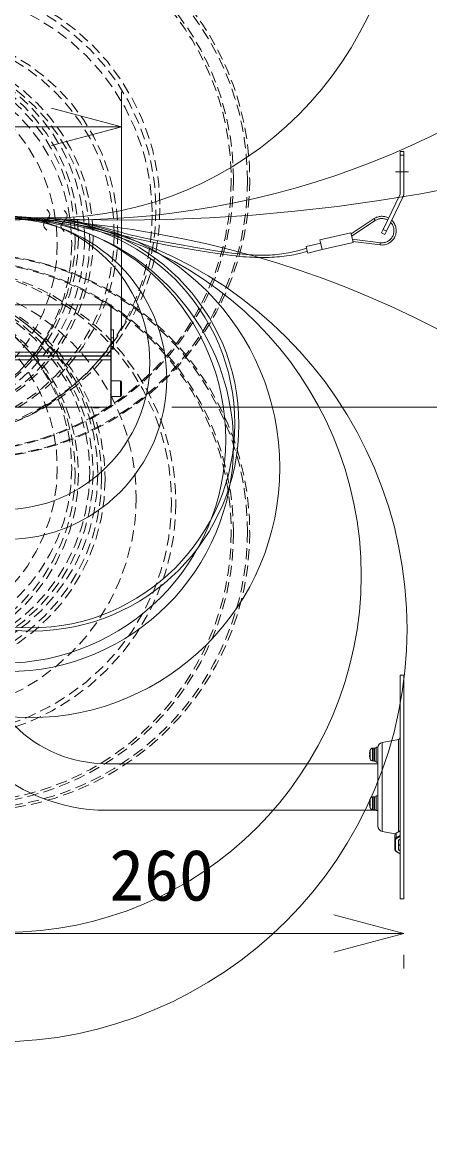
# Model space of a CAD drawing. Units: millimetres, scale not verified. Extents: x -63 to 76, y -56 to 158.
# Drawn here: x 12.4 to 26.98, y 4.72 to 44.75 of the extents above; entities that cross this region are included whole.
import ezdxf
from ezdxf.enums import TextEntityAlignment as Align

# ---------------------------------------------------------------- set-up
doc = ezdxf.new("R2010")
doc.units = ezdxf.units.MM
doc.header["$LTSCALE"] = 0.125
doc.linetypes.add('USER1', pattern=[4.7625, 3.175, -1.5875])
doc.linetypes.add('USER2', pattern=[31.75, 15.875, -3.175, 3.175, -3.175, 3.175, -3.175])
for name, color, linetype, lineweight in [('0-0_0', 7, 'Continuous', 20), ('0-4_SUNPO', 7, 'Continuous', 20), ('0-5_GAIKEI', 1, 'USER1', 18)]:
    doc.layers.add(name, color=color, linetype=linetype, lineweight=lineweight)
doc.styles.add('ＭＳ ゴシック', font='')
doc.styles.get('ＭＳ ゴシック').set_extended_font_data('MS Gothic')

# ---------------------------------------------------------------- blocks, each defined once
blk = doc.blocks.new('_Open30')
at = {"layer": '0-0_0'}
blk.add_line((0, 0), (-1, 0), dxfattribs=at)
blk.add_lwpolyline([(-1, 0.26795), (0, 0), (-1, -0.26795)], dxfattribs=at)
blk = doc.blocks.new('D1')
at = {"layer": '0-4_SUNPO'}
for p, q in [((211.253, 218.4809), (230.1526, 218.4809)), ((228.9026, 215.9809), (228.9026, 203.4009)), ((221.5527, 200.9009), (230.1526, 200.9009))]:
    blk.add_line(p, q, dxfattribs=at)
at = {"layer": '0-4_SUNPO', "xscale": 2.5, "yscale": 2.5}
for p, rotation in [((228.9026, 218.4809), 90), ((228.9026, 200.9009), 270)]:
    blk.add_blockref('_Open30', p, dxfattribs=dict(at, rotation=rotation))
at = {"layer": '0-4_SUNPO', "style": 'ＭＳ ゴシック'}
blk.add_text('264', height=1.833, rotation=90, dxfattribs=at).set_placement((228.2776, 207.8159), align=Align.BOTTOM_LEFT)
blk = doc.blocks.new('D2')
at = {"layer": '0-4_SUNPO'}
for p, q in [((195.351, 224.2654), (195.351, 229.7595)), ((209.4527, 221.3729), (209.4527, 229.7595)), ((197.851, 228.5095), (206.9527, 228.5095))]:
    blk.add_line(p, q, dxfattribs=at)
at = {"layer": '0-4_SUNPO', "xscale": 2.5, "yscale": 2.5, "rotation": 180}
blk.add_blockref('_Open30', (195.351, 228.5095), dxfattribs=at)
at = {"layer": '0-4_SUNPO', "xscale": 2.5, "yscale": 2.5}
blk.add_blockref('_Open30', (209.4527, 228.5095), dxfattribs=at)
at = {"layer": '0-4_SUNPO', "style": 'ＭＳ ゴシック'}
blk.add_text('212', height=1.833, dxfattribs=at).set_placement((200.5269, 229.1345), align=Align.BOTTOM_LEFT)
blk = doc.blocks.new('D6')
at = {"layer": '0-4_SUNPO'}
for p, q in [((202.227, 216.3471), (202.227, 198.411)), ((204.727, 199.661), (217.0527, 199.661)), ((219.5527, 198.9009), (219.5527, 198.411))]:
    blk.add_line(p, q, dxfattribs=at)
at = {"layer": '0-4_SUNPO', "xscale": 2.5, "yscale": 2.5, "rotation": 180}
blk.add_blockref('_Open30', (202.227, 199.661), dxfattribs=at)
at = {"layer": '0-4_SUNPO', "xscale": 2.5, "yscale": 2.5}
blk.add_blockref('_Open30', (219.5527, 199.661), dxfattribs=at)
at = {"layer": '0-4_SUNPO', "style": 'ＭＳ ゴシック'}
blk.add_text('260', height=1.833, dxfattribs=at).set_placement((209.0149, 200.286), align=Align.BOTTOM_LEFT)

msp = doc.modelspace()

# ---------------------------------------------------------------- linework, layer by layer
at = {"layer": '0-5_GAIKEI', "linetype": 'USER2'}
for p, q in [((25.9187, 40.1373), (25.9187, 38.607)), ((26.052, 38.607), (26.052, 40.1373)), ((25.9174, 38.6012), (25.3094, 37.3435)), ((25.4294, 37.2855), (26.0374, 38.5432)), ((24.1842, 37.1077), (25.0306, 37.6636)), ((25.0306, 37.6636), (25.0086, 37.697)), ((24.1562, 37.2287), (23.052, 36.9731)), ((24.1562, 37.2287), (24.1773, 37.1374)), ((25.3094, 37.3435), (25.2513, 37.2235)), ((25.3094, 37.3435), (25.4294, 37.2855)), ((25.3714, 37.1655), (25.4294, 37.2855)), ((23.0791, 36.8562), (22.5595, 36.7359)), ((23.052, 36.9731), (23.0732, 36.8818)), ((23.0732, 36.8818), (23.1332, 36.6224)), ((24.2374, 36.8779), (23.1332, 36.6224)), ((24.1773, 37.1374), (24.2374, 36.8779)), ((24.2286, 36.9158), (25.2039, 36.7921)), ((25.2039, 36.7921), (25.2089, 36.8318)), ((25.2513, 37.2235), (25.3714, 37.1655)), ((22.5596, 36.7359), (22.61, 36.5163)), ((22.6103, 36.5164), (22.6136, 36.5021)), ((23.1332, 36.6224), (22.6136, 36.5021))]:
    msp.add_line(p, q, dxfattribs=at)
at = {"layer": '0-5_GAIKEI', "linetype": 'Continuous'}
for p, q in [((26.052, 40.1373), (25.9187, 40.1373)), ((26.052, 40.004), (25.9187, 40.004)), ((12.8928, 37.6987), (12.929, 37.6975)), ((12.8928, 37.6987), (12.8928, 37.6987)), ((12.9486, 37.7614), (12.9823, 37.7604)), ((12.9486, 37.7614), (12.9486, 37.7614)), ((15.5654, 32.8273), (15.5654, 34.6506)), ((15.5854, 33.7506), (15.67, 33.7506)), ((15.67, 33.7506), (15.67, 33.064)), ((15.5854, 33.4706), (15.6687, 33.4706)), ((15.5854, 33.2706), (15.6687, 33.2706)), ((15.6687, 33.4706), (15.6687, 33.2706)), ((6.997, 32.9506), (15.5654, 32.9506)), ((6.997, 32.8273), (15.5854, 32.8273)), ((15.4854, 32.8073), (15.4845, 32.8273)), ((15.5187, 32.8073), (15.5178, 32.8273)), ((15.5854, 33.064), (15.67, 33.064)), ((6.997, 32.8073), (15.5854, 32.8073)), ((15.5654, 32.684), (6.997, 32.684)), ((15.5654, 30.984), (15.5654, 32.8073)), ((15.5854, 31.9273), (15.9187, 31.9273)), ((15.9187, 31.374), (15.9187, 31.9273)), ((15.952, 31.4073), (15.952, 31.894)), ((15.5854, 31.374), (15.9187, 31.374)), ((14.962, 30.9697), (14.962, 30.9702)), ((15.0054, 30.9635), (15.0151, 30.9627)), ((15.032, 30.9635), (15.032, 30.9702)), ((15.072, 30.9635), (15.072, 30.9702)), ((15.0987, 30.9635), (15.0889, 30.9627)), ((15.142, 30.9697), (15.142, 30.9702)), ((25.1187, 18.8306), (25.0654, 18.8306)), ((25.0654, 18.2973), (25.0654, 18.8306)), ((25.284, 18.9983), (25.284, 15.8096)), ((25.8636, 15.8055), (25.8636, 19.1005)), ((24.8285, 18.5873), (24.8416, 18.5873)), ((24.8416, 18.5406), (24.8285, 18.5406)), ((24.8411, 18.7006), (24.8416, 18.7006)), ((24.8416, 18.4273), (24.8411, 18.4273)), ((24.8461, 18.7203), (24.8461, 18.4077)), ((24.9374, 18.7941), (24.9847, 18.7966)), ((24.9374, 18.7941), (24.9374, 18.3339)), ((24.9854, 18.7966), (24.9847, 18.7966)), ((24.9847, 18.3314), (24.9847, 18.7966)), ((24.9987, 18.7906), (24.9987, 18.3373)), ((25.0587, 18.7973), (25.0054, 18.7973)), ((25.0054, 18.7973), (25.0054, 18.3306)), ((25.0587, 18.3306), (25.0587, 18.7973)), ((24.9374, 18.3339), (24.9847, 18.3314)), ((24.9854, 18.3314), (24.9847, 18.3314)), ((25.0587, 18.3306), (25.0054, 18.3306)), ((25.1187, 18.2973), (25.0654, 18.2973)), ((24.8285, 16.8473), (24.8416, 16.8473)), ((24.8411, 16.9606), (24.8416, 16.9606)), ((24.8461, 16.9803), (24.8461, 16.6677)), ((24.9374, 17.0541), (24.9847, 17.0566)), ((24.9374, 17.0541), (24.9374, 16.5939)), ((24.9854, 17.0566), (24.9847, 17.0566)), ((24.9847, 16.5914), (24.9847, 17.0566)), ((24.9987, 17.0506), (24.9987, 16.5973)), ((25.0587, 17.0573), (25.0054, 17.0573)), ((25.0054, 17.0573), (25.0054, 16.5906)), ((25.0587, 16.5906), (25.0587, 17.0573)), ((25.1187, 17.0906), (25.0654, 17.0906)), ((25.0654, 16.5573), (25.0654, 17.0906)), ((24.8416, 16.8006), (24.8285, 16.8006)), ((24.8416, 16.6873), (24.8411, 16.6873)), ((24.9374, 16.5939), (24.9847, 16.5914)), ((24.9854, 16.5914), (24.9847, 16.5914)), ((25.0587, 16.5906), (25.0054, 16.5906)), ((25.1187, 16.5573), (25.0654, 16.5573)), ((25.732, 15.1695), (25.732, 15.6786)), ((25.9187, 15.8334), (25.7796, 15.7508)), ((25.7796, 15.7508), (25.7796, 15.5906)), ((25.7796, 15.5906), (25.9187, 15.6731)), ((25.7823, 15.7572), (25.9187, 15.8382)), ((25.9187, 15.6405), (25.7925, 15.5656)), ((25.752, 15.1554), (25.752, 15.5042)), ((25.8654, 15.5042), (25.9187, 15.5359)), ((25.8654, 15.5042), (25.8654, 15.1554)), ((25.9187, 15.3123), (25.8654, 15.3439)), ((25.9187, 15.01), (25.7823, 15.0909)), ((25.7925, 15.094), (25.9187, 15.0191)), ((25.9187, 15.1237), (25.8654, 15.1554))]:
    msp.add_line(p, q, dxfattribs=at)
at = {"layer": '0-5_GAIKEI', "color": 3, "linetype": 'Continuous'}
msp.add_line((25.752, 39.404), (26.2187, 39.404), dxfattribs=at)
at = {"layer": '0-5_GAIKEI', "color": 7, "linetype": 'Continuous'}
for p, q in [((15.5654, 34.6506), (6.997, 34.6506)), ((15.5854, 32.8273), (15.5854, 34.6306)), ((15.5854, 31.004), (15.5854, 32.8073)), ((15.5654, 30.984), (6.997, 30.984)), ((25.9187, 21.404), (26.052, 21.404)), ((25.9187, 21.404), (25.9187, 13.404)), ((26.052, 13.404), (26.052, 21.404)), ((25.1187, 18.8306), (25.1187, 16.0066)), ((25.8636, 19.1005), (25.284, 18.9983)), ((25.1187, 18.2373), (15.4187, 18.2373)), ((25.0654, 16.5706), (15.4187, 16.5706)), ((25.7488, 15.7276), (25.284, 15.8096)), ((25.9187, 13.404), (26.052, 13.404))]:
    msp.add_line(p, q, dxfattribs=at)
at = {"layer": '0-5_GAIKEI', "linetype": 'Continuous'}
for points in [[(13.2756, 37.3133), (13.2287, 37.3668), (13.1897, 37.4204), (13.1664, 37.474), (13.1631, 37.5008), (13.1897, 37.5811), (13.2287, 37.6347), (13.3225, 37.7418), (13.3616, 37.7954), (13.3881, 37.8758), (13.3849, 37.9026), (13.3616, 37.9561), (13.3225, 38.0097), (13.2756, 38.0633)], [(13.8985, 37.2724), (13.8516, 37.326), (13.8126, 37.3796), (13.786, 37.4599), (13.7893, 37.4867), (13.8126, 37.5403), (13.8516, 37.5939), (13.9454, 37.701), (13.9845, 37.7546), (14.011, 37.8349), (14.0078, 37.8617), (13.9845, 37.9153), (13.9454, 37.9689), (13.8985, 38.0224)], [(13.9322, 37.6859), (13.9322, 37.6858), (13.9323, 37.6858), (13.9324, 37.6858), (13.9325, 37.6858), (13.9326, 37.6858)], [(15.032, 30.9635), (15.032, 30.9634), (15.0319, 30.9632), (15.0316, 30.9631), (15.0311, 30.9629), (15.0296, 30.9626), (15.0261, 30.9624), (15.0116, 30.9629), (15.0054, 30.9635)], [(15.072, 30.9635), (15.072, 30.9634), (15.0722, 30.9632), (15.0724, 30.9631), (15.073, 30.9629), (15.0745, 30.9626), (15.078, 30.9624), (15.0925, 30.9629), (15.0987, 30.9635)], [(24.8285, 18.6206), (24.8272, 18.5986), (24.8274, 18.5907), (24.8278, 18.5884), (24.828, 18.5877), (24.8282, 18.5874), (24.8285, 18.5873)], [(24.8285, 18.5073), (24.8272, 18.5293), (24.8274, 18.5372), (24.8279, 18.54)], [(24.8285, 18.5873), (24.8283, 18.5874), (24.8282, 18.5875), (24.828, 18.5878), (24.8277, 18.5887), (24.8273, 18.5918), (24.8278, 18.6118), (24.8285, 18.6206)], [(24.8285, 18.5406), (24.8283, 18.5406), (24.8282, 18.5405), (24.828, 18.5401), (24.8277, 18.5392), (24.8273, 18.5362), (24.8278, 18.5162), (24.8285, 18.5073)], [(24.8285, 16.8806), (24.8272, 16.8586), (24.8274, 16.8507), (24.8278, 16.8484), (24.828, 16.8477), (24.8282, 16.8474), (24.8285, 16.8473)], [(24.8285, 16.8473), (24.8283, 16.8474), (24.8282, 16.8475), (24.828, 16.8478), (24.8277, 16.8487), (24.8273, 16.8518), (24.8278, 16.8718), (24.8285, 16.8806)], [(24.8285, 16.7673), (24.8272, 16.7893), (24.8274, 16.7972), (24.8278, 16.7995), (24.828, 16.8002), (24.8282, 16.8005), (24.8285, 16.8006)], [(24.8285, 16.8006), (24.8283, 16.8006), (24.8282, 16.8005), (24.828, 16.8001), (24.8277, 16.7992), (24.8273, 16.7962), (24.8278, 16.7762), (24.8285, 16.7673)], [(25.7823, 15.7572), (25.7656, 15.7454), (25.752, 15.7317), (25.7418, 15.7166), (25.7345, 15.6981), (25.732, 15.6786)], [(25.7823, 15.0909), (25.7656, 15.1027), (25.752, 15.1164), (25.7418, 15.1315), (25.7345, 15.1501), (25.732, 15.1695)]]:
    msp.add_lwpolyline(points, dxfattribs=at)
at = {"layer": '0-5_GAIKEI', "linetype": 'USER2'}
for points in [[(13.9326, 37.6858), (13.9372, 37.6853), (14.0371, 37.6735), (14.2357, 37.646), (14.4341, 37.6131), (14.6349, 37.5745), (14.8422, 37.5293), (15.064, 37.4758), (15.3174, 37.4096), (15.653, 37.3176), (16.0009, 37.2225), (16.1753, 37.1767), (16.3502, 37.1327), (16.4883, 37.0995), (16.6267, 37.0676), (16.9017, 37.0084), (17.1983, 36.9496), (17.5479, 36.8853), (18.0321, 36.8005), (18.5366, 36.7138), (19.0429, 36.6283), (19.3094, 36.5849), (19.5769, 36.5438), (19.7408, 36.5203), (19.905, 36.4984), (20.039, 36.482), (20.173, 36.4672), (20.2906, 36.4556), (20.4083, 36.4455), (20.5152, 36.4377), (20.6221, 36.4314), (20.7215, 36.4268), (20.8208, 36.4238), (20.9144, 36.4222), (21.008, 36.4221), (21.0972, 36.4233), (21.1864, 36.4259), (21.2722, 36.4297), (21.3579, 36.435), (21.441, 36.4414)], [(24.1649, 37.1908), (24.9867, 37.7304), (25.0086, 37.697)], [(13.8658, 37.6106), (14.0686, 37.5801), (14.3083, 37.5386), (14.5494, 37.4916), (14.7972, 37.4379), (15.0628, 37.3752), (15.3719, 37.2973), (15.8188, 37.1808), (16.1065, 37.107), (16.3951, 37.0361), (16.561, 36.9971), (16.7271, 36.9596), (17.0562, 36.8892), (17.4118, 36.8182), (17.8265, 36.7405), (18.3372, 36.6498), (18.6231, 36.601), (18.9098, 36.5535), (19.1438, 36.5163), (19.3784, 36.4808), (19.5575, 36.4552), (19.737, 36.4313), (19.8851, 36.4129), (20.0335, 36.3961), (20.1632, 36.3829), (20.293, 36.3711), (20.4105, 36.3618), (20.528, 36.354), (20.6368, 36.3482), (20.7455, 36.3437), (20.8478, 36.341), (20.95, 36.3396), (21.0473, 36.3396), (21.1445, 36.3411), (21.2379, 36.3438), (21.3311, 36.3479), (21.4215, 36.3533), (21.5118, 36.36), (21.5999, 36.3679), (21.6879, 36.3771)], [(24.2094, 36.9988), (25.2139, 36.8714), (25.2089, 36.8318)], [(21.441, 36.4414), (21.524, 36.4492), (21.6051, 36.4582), (21.686, 36.4685), (21.7656, 36.48), (21.845, 36.4928), (21.9235, 36.5068), (22.0018, 36.5222), (22.0796, 36.5389), (22.1572, 36.5568), (22.3116, 36.5967), (22.4655, 36.6419), (22.5732, 36.6769)], [(21.6879, 36.3771), (21.7744, 36.3875), (21.8607, 36.3993), (21.9461, 36.4123), (22.0313, 36.4266), (22.1159, 36.4422), (22.2003, 36.4592), (22.3685, 36.4969), (22.5361, 36.5401), (22.6004, 36.5581)]]:
    msp.add_lwpolyline(points, dxfattribs=at)
at = {"layer": '0-5_GAIKEI', "linetype": 'Continuous'}
for centre, radius in [((15.9944, 97.9761), 60.2944), ((13.9099, 67.8393), 30.1578), ((13.3558, 50.3984), 12.6436), ((10.9137, 2.1245), 35.6253), ((11.3963, 23.0509), 14.772), ((11.7642, 24.9693), 12.7646), ((11.6892, 29.8234), 7.9932), ((12.6767, 28.825), 8.941), ((11.8572, 29.6314), 8.1017), ((12.7616, 30.3729), 7.3907), ((12.7023, 30.3979), 7.3032), ((11.8319, 31.9973), 5.7357), ((11.7191, 32.5705), 5.2459)]:
    msp.add_circle(centre, radius, dxfattribs=at)
at = {"layer": '0-5_GAIKEI'}
for centre, radius in [((10.2339, 39.135), 9.7253), ((10.579, 39.1249), 9.9598), ((10.5461, 39.0929), 9.911), ((10.2012, 39.1033), 9.6767), ((9.0909, 38.1073), 8.2357), ((9.0334, 38.0502), 8.1476), ((9.0072, 37.8698), 8.0404), ((8.5815, 37.2238), 7.2441), ((8.5268, 37.1764), 7.1651), ((7.7703, 37.0457), 6.641), ((7.9378, 37.025), 6.696), ((8.1003, 37.0202), 6.8385), ((8.0504, 36.975), 6.7636), ((7.7268, 36.9999), 6.5699), ((7.7065, 36.826), 6.4659), ((7.3871, 36.8274), 6.2646), ((10.579, 26.5097), 9.9598), ((10.5461, 26.5417), 9.911), ((10.2339, 26.4996), 9.7253), ((10.2012, 26.5313), 9.6767), ((9.4405, 27.5614), 8.4521), ((9.3761, 27.6177), 8.3599), ((8.6624, 27.76), 7.8126), ((7.7703, 28.5889), 6.641), ((7.7065, 28.8086), 6.4659), ((8.305, 28.4036), 7.0586), ((8.1003, 28.6144), 6.8385), ((8.2557, 28.4512), 6.9831), ((8.0504, 28.6596), 6.7636), ((8.2112, 28.5937), 6.8913), ((7.3871, 28.8072), 6.2646), ((7.7268, 28.6347), 6.5699)]:
    msp.add_circle(centre, radius, dxfattribs=at)
at = {"layer": '0-5_GAIKEI', "linetype": 'USER2'}
for centre, radius, start, end in [((25.9054, 38.607), 0.0133, 334.20001, 0), ((25.9054, 38.607), 0.1467, 334.20001, 0.00001), ((25.2684, 37.3013), 0.5133, 62.13627, 123.29211), ((25.2684, 37.3013), 0.4333, 61.75499, 123.29211), ((25.2684, 37.3013), 0.5133, 262.77215, 46.99804), ((25.2684, 37.3013), 0.4333, 262.77215, 43.69196)]:
    msp.add_arc(centre, radius, start, end, dxfattribs=at)
at = {"layer": '0-5_GAIKEI', "color": 7, "linetype": 'Continuous'}
for centre, radius, start, end in [((15.5654, 34.6306), 0.02, 0, 90), ((15.5654, 31.004), 0.02, 270, 0), ((15.4187, 22.904), 6.3333, 179.99999, 270), ((15.4187, 22.904), 4.6667, 179.99999, 270), ((25.3187, 18.8014), 0.2, 100, 179.797), ((25.852, 19.1662), 0.0667, 280, 0), ((25.3187, 16.0066), 0.2, 179.99999, 260)]:
    msp.add_arc(centre, radius, start, end, dxfattribs=at)
at = {"layer": '0-5_GAIKEI', "linetype": 'Continuous'}
for centre, radius, start, end in [((15.9187, 31.894), 0.0333, 0, 90), ((15.9187, 31.4073), 0.0333, 270, 0), ((15.052, 31.4106), 0.45, 251.46794, 258.46233), ((15.052, 31.4106), 0.4496, 258.45065, 264.04084), ((15.052, 31.4106), 0.4495, 258.45041, 264.04101), ((15.0252, 30.9985), 0.0362, 267.58095, 279.05344), ((15.052, 31.4105), 0.4408, 267.39957, 272.60043), ((15.0789, 30.9985), 0.0362, 260.94376, 272.42637), ((15.052, 31.4106), 0.4495, 275.95899, 281.54958), ((15.052, 31.4106), 0.45, 281.53767, 288.53206), ((25.4254, 18.564), 0.5996, 166.82357, 174.57653), ((25.4254, 18.564), 0.5996, 185.42347, 193.17643), ((25.4254, 18.564), 0.6, 164.89936, 166.83372), ((25.4254, 18.564), 0.5842, 177.71107, 182.28893), ((25.4254, 18.564), 0.6, 193.16628, 195.10064), ((24.9426, 18.6942), 0.1, 93, 164.89936), ((24.9854, 18.7833), 0.0133, 0, 90), ((25.0054, 18.7906), 0.00667, 90, 179.99999), ((25.0587, 18.7906), 0.00667, 0, 90), ((24.9426, 18.4337), 0.1, 195.10064, 267), ((24.9854, 18.3447), 0.0133, 270, 0), ((25.0054, 18.3373), 0.00667, 179.99999, 270), ((25.0587, 18.3373), 0.00667, 270, 0), ((25.4254, 16.824), 0.5996, 166.82357, 174.57653), ((25.4254, 16.824), 0.6, 164.89936, 166.83372), ((25.4254, 16.824), 0.5842, 177.71107, 182.28893), ((24.9426, 16.9542), 0.1, 93, 164.89936), ((24.9854, 17.0433), 0.0133, 0, 90), ((25.0054, 17.0506), 0.00667, 90, 180), ((25.0587, 17.0506), 0.00667, 0, 90), ((25.4254, 16.824), 0.5996, 185.42347, 193.17643), ((25.4254, 16.824), 0.6, 193.16628, 195.10064), ((24.9426, 16.6937), 0.1, 195.10064, 267), ((24.9854, 16.6047), 0.0133, 270, 0), ((25.0054, 16.5973), 0.00667, 179.99999, 270), ((25.0587, 16.5973), 0.00667, 270, 0)]:
    msp.add_arc(centre, radius, start, end, dxfattribs=at)
for centre, major_axis, ratio, start_param, end_param in [((15.5654, 32.9498), (0.02, 0), 0.043619, 0, 1.5707963), ((15.5654, 32.6848), (-0.02, 0), 0.043619, 1.5707963, 3.1415927), ((25.8654, 15.6786), (0.1333, 0), 0.707107, 2.2690372, 3.1415927), ((25.7925, 15.74), (-0.0102, 0.0172), 0.454579, 6.2830899, 6.9368318), ((25.752, 15.5184), (0.02, 0), 0.707107, 3.1415927, 4.712389), ((25.8654, 15.5184), (-0.1333, 0), 0.707107, 5.4106299, 6.2831853), ((25.8654, 15.5042), (-0.1133, 0), 0.707107, 5.4106299, 6.2831853), ((25.7925, 15.5797), (-0.0102, 0.0172), 0.454579, 0.6536465, 2.2244428), ((25.9387, 15.3298), (-0.02, 0), 0.707107, 0, 0.0489997), ((25.752, 15.1695), (-0.02, 0), 0.707107, 6.2831853, 7.8539816), ((25.8654, 15.1554), (-0.1133, 0), 0.707107, 6.2831853, 7.1557407), ((25.7925, 15.1081), (0.0102, 0.0172), 0.454579, 3.141688, 4.0587425), ((25.9387, 14.9998), (-0.02, 0), 0.707107, 6.2831853, 6.3376844)]:
    msp.add_ellipse(centre, major_axis=major_axis, ratio=ratio, start_param=start_param, end_param=end_param, dxfattribs=at)

# ---------------------------------------------------------------- block references
at = {"layer": '0-4_SUNPO'}
for name in ['D2', 'D1', 'D6']:
    msp.add_blockref(name, (-193.5007, -187.4969), dxfattribs=at)

doc.saveas('drawing.dxf')
